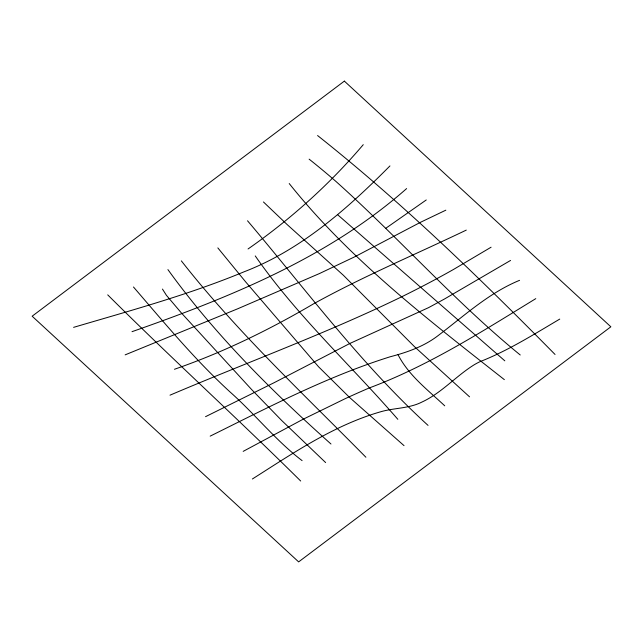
<?xml version="1.0" encoding="UTF-8"?>
<svg xmlns="http://www.w3.org/2000/svg" width="643" height="643" viewBox="0 0 643 643"><rect width="100%" height="100%" fill="white"/><g stroke="black" fill="none" stroke-linecap="round" stroke-linejoin="round"><path stroke-width="0.96" d="M363.255 144.675C329.642 184.26 290.644 219.279 248.061 248.962M389.939 165.926C347.598 208.621 301.117 249.814 244.244 271.732C188.897 294.679 130.955 310.44 73.591 327.359M406.617 188.584C328.115 257.819 229.535 297.452 132.016 331.675M385.848 228.249L426.261 199.957M252.394 478.979C293.256 453.05 334.328 424.935 381.379 411.568C394.77 407.831 409.318 408.498 421.937 402.052C441.693 392.937 456.072 375.922 474.397 364.653A71.879 59.381 -6.1 0 1 479.983 361.671C508.139 350.628 533.803 334.416 559.748 319.089M535.772 298.649C481.993 331.579 428.431 365.851 369.066 388.026A821.055 678.277 -6.1 0 0 345.122 398.708L302.467 419.582L243.183 451.37M491.091 247.209L453.54 269.433A921.29 761.079 -6.1 0 1 400.267 297.484C325.181 333.854 246.711 362.507 170.009 395.172M510.566 260.439L444.281 299.116L428.656 307.603L349.937 343.426L274.36 382.577L205.551 416.672M210.181 436.131C268.943 407.035 327.552 376.364 390.341 356.72C407.156 352.364 423.866 346.481 437.819 335.823C464.053 315.994 488.736 292.959 519.568 280.332M466.279 230.098C415.282 254.524 363.014 276.466 313.495 303.866C269.256 329.859 222.976 352.46 174.446 369.267M445.832 210.173L420.61 222.237L354.823 256.758L319.45 273.556L237.757 308.761L125.152 354.864M504.345 379.635C428.238 319.716 350.001 259.724 289.221 183.552M317.578 135.544C402.028 202.513 479.453 277.792 555.046 354.462M337.535 214.633L504.811 360.827M302.097 460.629C275.622 440.399 254.974 414.084 230.162 392.069C195.006 359.855 164.552 323.035 133.479 287.003M404.029 445.639L349.832 397.704L318.566 366.783L245.714 281.955L217.84 247.901M520.235 354.984C454.714 301.551 398.901 237.789 336.04 181.527A921.74 761.449 -6.1 0 0 309.13 159.151M469.551 396.835L414.47 346.657L343.458 275.349L287.164 224.576L263.453 201.974M444.723 405.821C427.981 390.052 408.522 375.408 397.937 354.486M330.976 444.008C271.547 390.952 214.674 334.344 167.919 269.602M325.631 462.566L281.634 420.442L251.477 389.377L181.487 313.077L166.416 295.306L162.454 289.069M428.045 425.393C360.659 363.842 306.309 290.154 247.531 220.782M300.675 481.004C237.179 418.103 171.014 357.958 107.719 294.864M365.899 457.237C302.869 393.331 236.809 331.684 181.35 260.873M397.832 419.308C350.451 364.758 296.624 315.48 255.247 255.922M344.359 81.114L32.15 316.203L298.641 561.886L610.85 326.797L344.359 81.114"/></g></svg>
